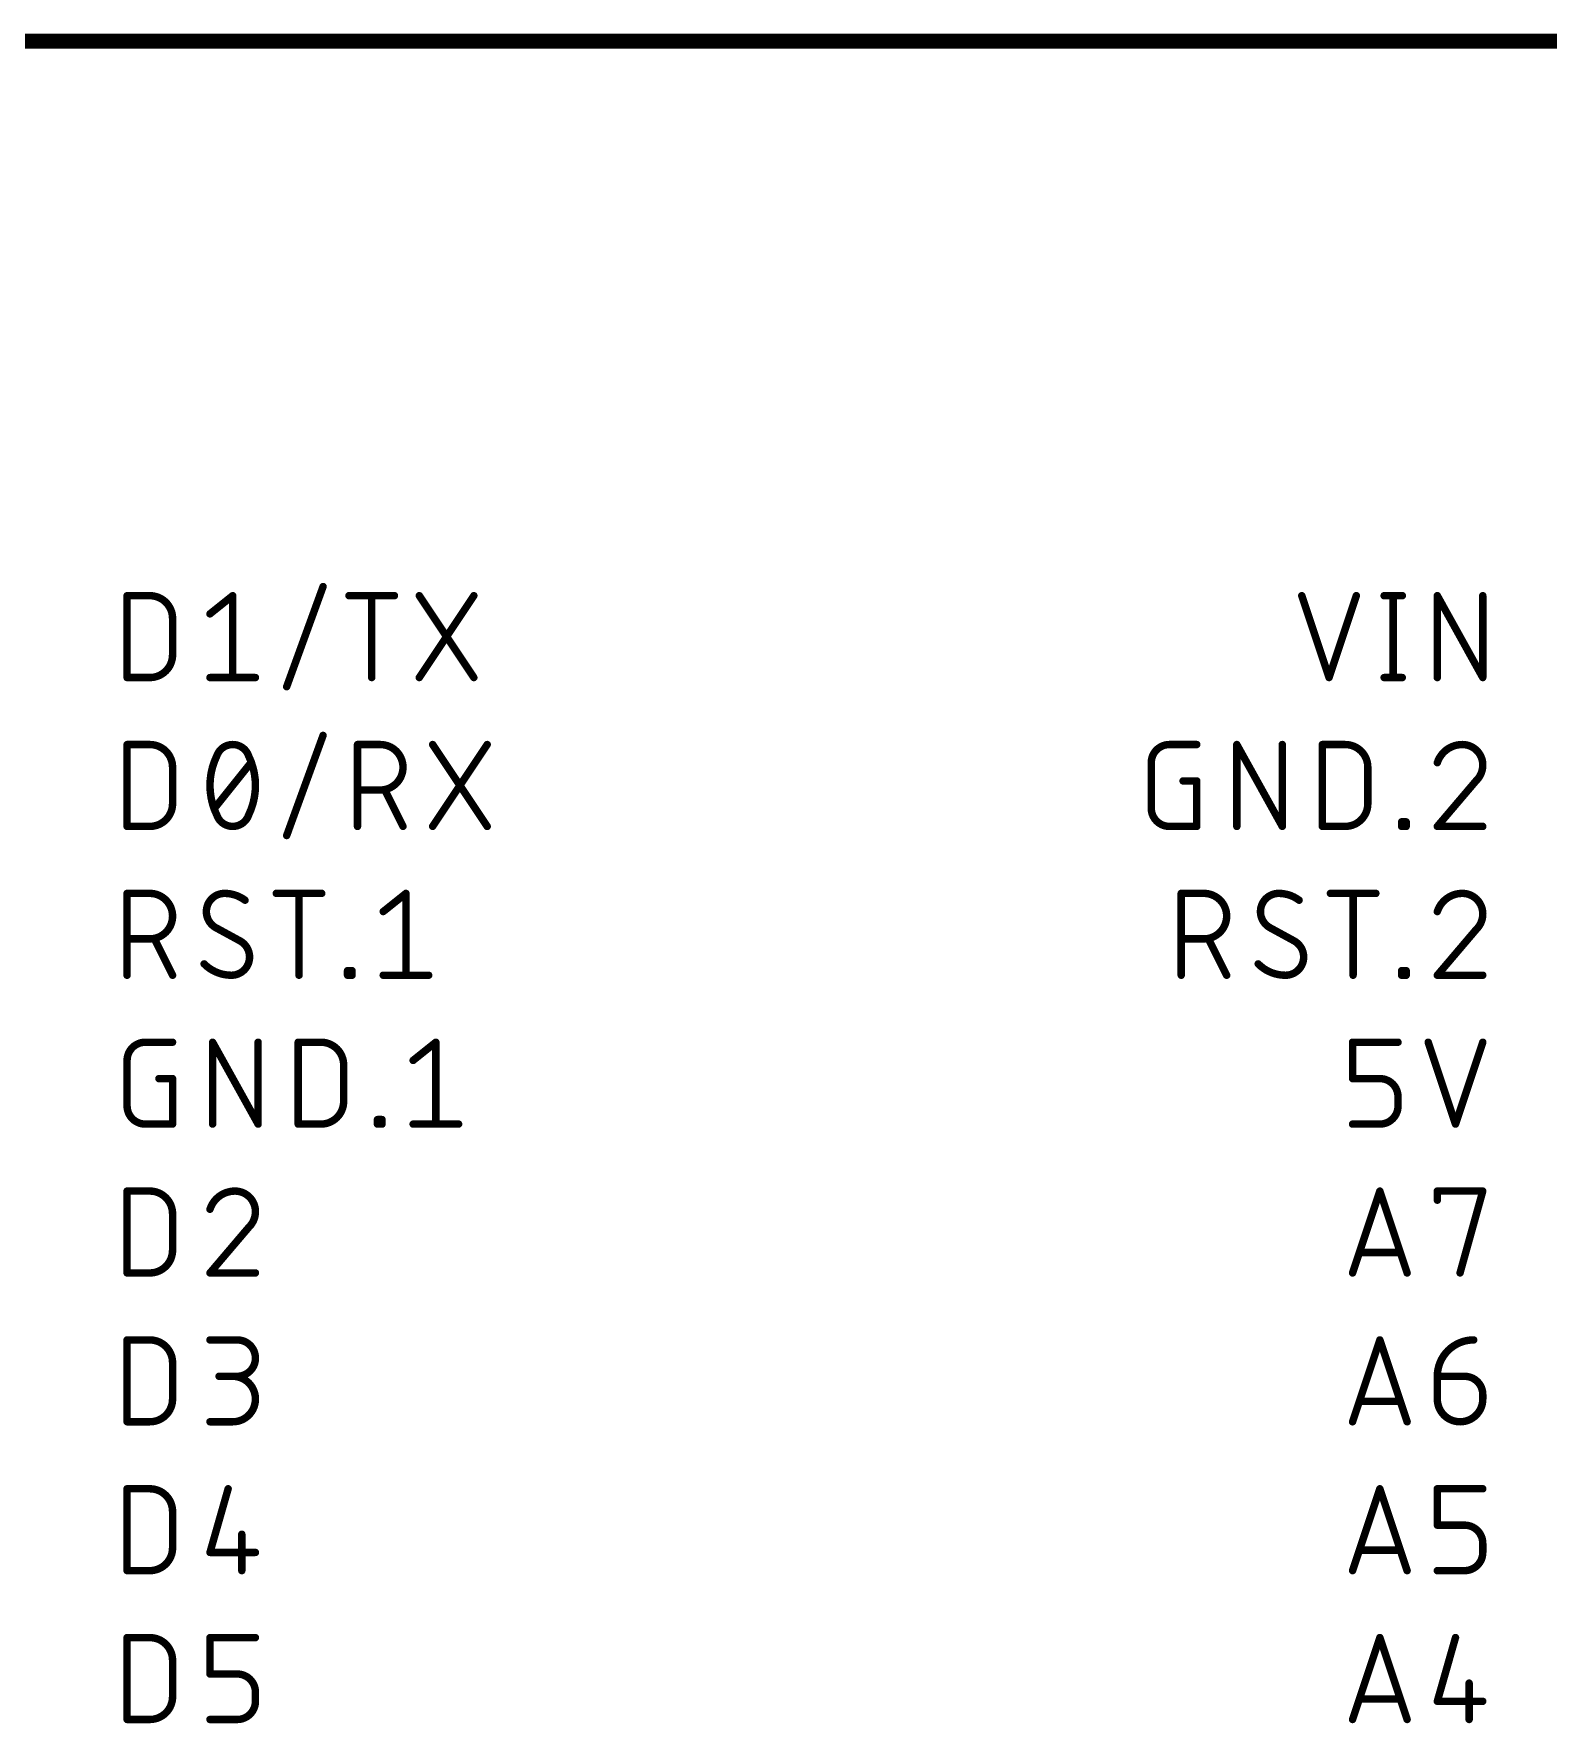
# Model space of a CAD drawing. Extents: x -56 to 205, y -3 to 177.
# Drawn here: x 54.15 to 80, y 65.28 to 94.11 of the extents above; entities that cross this region are included whole.
import ezdxf

# ---------------------------------------------------------------- set-up
doc = ezdxf.new("R2010")
doc.units = 0
doc.layers.add('94', color=14, linetype='CONTINUOUS')
doc.layers.add('95', color=250, linetype='CONTINUOUS')

msp = doc.modelspace()

# ---------------------------------------------------------------- linework, layer by layer
at = {"layer": '94', "const_width": 0.254}
msp.add_lwpolyline([(53.34, 93.98), (81.28, 93.98)], dxfattribs=at)
at = {"layer": '95', "const_width": 0.127}
for points in [[(55.7403, 83.1215), (55.7403, 84.5185)], [(55.7403, 84.5185), (56.1284, 84.5185)], [(57.1548, 84.2081), (57.5428, 84.5185)], [(57.5428, 84.5185), (57.5428, 83.1215)], [(58.4644, 82.9663), (59.0852, 84.6737)], [(59.5275, 84.5185), (60.3036, 84.5185)], [(59.9155, 83.1215), (59.9155, 84.5185)], [(60.7274, 83.1215), (61.6588, 84.5185)], [(60.7274, 84.5185), (61.6588, 83.1215)], [(75.7902, 84.5185), (76.2559, 83.1215)], [(76.2559, 83.1215), (76.7215, 84.5185)], [(77.1957, 84.5185), (77.5062, 84.5185)], [(77.3509, 84.5185), (77.3509, 83.1215)], [(78.1036, 83.1215), (78.1036, 84.5185)], [(78.1036, 84.5185), (78.8797, 83.1215)], [(78.8797, 83.1215), (78.8797, 84.5185)], [(56.5164, 84.1304), (56.5164, 83.5096)], [(56.1284, 83.1215), (55.7403, 83.1215)], [(57.1548, 83.1215), (57.9309, 83.1215)], [(77.1957, 83.1215), (77.5062, 83.1215)], [(58.4644, 80.4263), (59.0852, 82.1337)], [(55.7403, 80.5815), (55.7403, 81.9785)], [(55.7403, 81.9785), (56.1284, 81.9785)], [(59.6733, 80.5815), (59.6733, 81.9785)], [(59.6733, 81.9785), (60.0613, 81.9785)], [(60.9556, 80.5815), (61.8869, 81.9785)], [(60.9556, 81.9785), (61.8869, 80.5815)], [(73.5318, 81.9785), (73.9975, 81.9785)], [(74.6815, 80.5815), (74.6815, 81.9785)], [(74.6815, 81.9785), (75.4576, 80.5815)], [(75.4576, 80.5815), (75.4576, 81.9785)], [(76.1416, 80.5815), (76.1416, 81.9785)], [(76.1416, 81.9785), (76.5296, 81.9785)], [(56.5164, 81.5904), (56.5164, 80.9696)], [(57.2324, 80.8919), (57.8533, 81.6681)], [(73.2214, 80.8919), (73.2214, 81.6681)], [(76.9177, 81.5904), (76.9177, 80.9696)], [(73.7646, 81.3576), (73.9975, 81.3576)], [(73.9975, 81.3576), (73.9975, 80.5815)], [(78.7633, 81.3576), (78.1036, 80.5815)], [(60.0613, 81.2024), (59.6733, 81.2024)], [(60.4494, 80.5815), (60.1389, 81.2024)], [(77.4946, 80.5815), (77.4946, 80.6591)], [(77.4946, 80.6591), (77.5723, 80.6591)], [(77.5723, 80.6591), (77.5723, 80.5815)], [(56.1284, 80.5815), (55.7403, 80.5815)], [(73.9975, 80.5815), (73.5318, 80.5815)], [(76.5296, 80.5815), (76.1416, 80.5815)], [(77.5723, 80.5815), (77.4946, 80.5815)], [(78.1036, 80.5815), (78.8797, 80.5815)], [(55.7403, 78.0415), (55.7403, 79.4385)], [(55.7403, 79.4385), (56.1284, 79.4385)], [(58.2866, 79.4385), (59.0627, 79.4385)], [(58.6746, 78.0415), (58.6746, 79.4385)], [(60.1117, 79.1281), (60.4998, 79.4385)], [(60.4998, 79.4385), (60.4998, 78.0415)], [(73.7322, 78.0415), (73.7322, 79.4385)], [(73.7322, 79.4385), (74.1202, 79.4385)], [(76.2785, 79.4385), (77.0546, 79.4385)], [(76.6665, 78.0415), (76.6665, 79.4385)], [(56.1284, 78.6624), (55.7403, 78.6624)], [(56.5164, 78.0415), (56.206, 78.6624)], [(57.6755, 78.6236), (57.2486, 78.8564)], [(74.1202, 78.6624), (73.7322, 78.6624)], [(74.5083, 78.0415), (74.1978, 78.6624)], [(75.6674, 78.6236), (75.2405, 78.8564)], [(78.7633, 78.8176), (78.1036, 78.0415)], [(59.5028, 78.0415), (59.5028, 78.1191)], [(59.5028, 78.1191), (59.5804, 78.1191)], [(59.5804, 78.1191), (59.5804, 78.0415)], [(77.4946, 78.0415), (77.4946, 78.1191)], [(77.4946, 78.1191), (77.5723, 78.1191)], [(77.5723, 78.1191), (77.5723, 78.0415)], [(59.5804, 78.0415), (59.5028, 78.0415)], [(60.1117, 78.0415), (60.8878, 78.0415)], [(77.5723, 78.0415), (77.4946, 78.0415)], [(78.1036, 78.0415), (78.8797, 78.0415)], [(56.0507, 76.8985), (56.5164, 76.8985)], [(57.2004, 75.5015), (57.2004, 76.8985)], [(57.2004, 76.8985), (57.9765, 75.5015)], [(57.9765, 75.5015), (57.9765, 76.8985)], [(58.6605, 75.5015), (58.6605, 76.8985)], [(58.6605, 76.8985), (59.0486, 76.8985)], [(60.6225, 76.5881), (61.0106, 76.8985)], [(61.0106, 76.8985), (61.0106, 75.5015)], [(76.6571, 76.2776), (76.6571, 76.8985)], [(76.6571, 76.8985), (77.4332, 76.8985)], [(77.9484, 76.8985), (78.414, 75.5015)], [(78.414, 75.5015), (78.8797, 76.8985)], [(55.7403, 75.8119), (55.7403, 76.5881)], [(59.4366, 76.5104), (59.4366, 75.8896)], [(56.2836, 76.2776), (56.5164, 76.2776)], [(56.5164, 76.2776), (56.5164, 75.5015)], [(77.1228, 76.2776), (76.6571, 76.2776)], [(77.4332, 75.8119), (77.4332, 75.9672)], [(56.5164, 75.5015), (56.0507, 75.5015)], [(59.0486, 75.5015), (58.6605, 75.5015)], [(60.0136, 75.5015), (60.0136, 75.5791)], [(60.0136, 75.5791), (60.0912, 75.5791)], [(60.0912, 75.5015), (60.0136, 75.5015)], [(60.0912, 75.5791), (60.0912, 75.5015)], [(60.6225, 75.5015), (61.3987, 75.5015)], [(76.6571, 75.5015), (77.1228, 75.5015)], [(55.7403, 72.9615), (55.7403, 74.3585)], [(55.7403, 74.3585), (56.1284, 74.3585)], [(76.6571, 72.9615), (77.1228, 74.3585)], [(77.1228, 74.3585), (77.5885, 72.9615)], [(78.1036, 74.2033), (78.1036, 74.3585)], [(78.1036, 74.3585), (78.8797, 74.3585)], [(78.8797, 74.3585), (78.4916, 72.9615)], [(56.5164, 73.9704), (56.5164, 73.3496)], [(57.8145, 73.7376), (57.1548, 72.9615)], [(77.472, 73.3107), (76.7735, 73.3107)], [(56.1284, 72.9615), (55.7403, 72.9615)], [(57.1548, 72.9615), (57.9309, 72.9615)], [(55.7403, 70.4215), (55.7403, 71.8185)], [(55.7403, 71.8185), (56.1284, 71.8185)], [(57.1548, 71.8185), (57.6204, 71.8185)], [(76.6571, 70.4215), (77.1228, 71.8185)], [(77.1228, 71.8185), (77.5885, 70.4215)], [(56.5164, 71.4304), (56.5164, 70.8096)], [(57.6204, 71.1976), (57.31, 71.1976)], [(78.1036, 71.1976), (78.5693, 71.1976)], [(78.1036, 70.8096), (78.1036, 71.1976)], [(78.8797, 70.8872), (78.8797, 70.8096)], [(77.472, 70.7708), (76.7735, 70.7708)], [(56.1284, 70.4215), (55.7403, 70.4215)], [(57.1548, 70.4215), (57.5428, 70.4215)], [(55.7403, 67.8815), (55.7403, 69.2785)], [(55.7403, 69.2785), (56.1284, 69.2785)], [(57.4652, 69.2785), (57.1548, 68.1919)], [(76.6571, 67.8815), (77.1228, 69.2785)], [(77.1228, 69.2785), (77.5885, 67.8815)], [(78.1036, 68.6576), (78.1036, 69.2785)], [(78.1036, 69.2785), (78.8797, 69.2785)], [(56.5164, 68.8904), (56.5164, 68.2696)], [(78.5693, 68.6576), (78.1036, 68.6576)], [(57.6981, 68.5024), (57.6981, 67.8815)], [(78.8797, 68.1919), (78.8797, 68.3472)], [(57.1548, 68.1919), (57.9309, 68.1919)], [(77.472, 68.2308), (76.7735, 68.2308)], [(56.1284, 67.8815), (55.7403, 67.8815)], [(78.1036, 67.8815), (78.5693, 67.8815)], [(55.7403, 65.3415), (55.7403, 66.7385)], [(55.7403, 66.7385), (56.1284, 66.7385)], [(57.1548, 66.1176), (57.1548, 66.7385)], [(57.1548, 66.7385), (57.9309, 66.7385)], [(76.6571, 65.3415), (77.1228, 66.7385)], [(77.1228, 66.7385), (77.5885, 65.3415)], [(78.414, 66.7385), (78.1036, 65.6519)], [(56.5164, 66.3504), (56.5164, 65.7296)], [(57.6204, 66.1176), (57.1548, 66.1176)], [(78.6469, 65.9624), (78.6469, 65.3415)], [(57.9309, 65.6519), (57.9309, 65.8072)], [(77.472, 65.6908), (76.7735, 65.6908)], [(78.1036, 65.6519), (78.8797, 65.6519)], [(56.1284, 65.3415), (55.7403, 65.3415)], [(57.1548, 65.3415), (57.6204, 65.3415)]]:
    msp.add_lwpolyline(points, dxfattribs=at)
at = {"layer": '95'}
for points, const_width in [([(55.7721, 84.5185, 1), (55.7086, 84.5185)], 0.0635), ([(55.7403, 84.5503, 1), (55.7403, 84.4868)], 0.0635), ([(56.5164, 84.1304, 0.4142), (56.1284, 84.5185)], 0.127), ([(56.1284, 84.5503, 1), (56.1284, 84.4868)], 0.0635), ([(56.1284, 84.4868, 1), (56.1284, 84.5503)], 0.0635), ([(57.5746, 84.5185, 1), (57.5111, 84.5185)], 0.0635), ([(57.5627, 84.4937, 1), (57.523, 84.5433)], 0.0635), ([(59.1151, 84.6629, 1), (59.0554, 84.6846)], 0.0635), ([(59.5275, 84.5503, 1), (59.5275, 84.4868)], 0.0635), ([(59.9473, 84.5185, 1), (59.8838, 84.5185)], 0.0635), ([(60.3036, 84.4868, 1), (60.3036, 84.5503)], 0.0635), ([(60.7539, 84.5361, 1), (60.701, 84.5009)], 0.0635), ([(61.6852, 84.5009, 1), (61.6324, 84.5361)], 0.0635), ([(75.8203, 84.5285, 1), (75.7601, 84.5085)], 0.0635), ([(76.7516, 84.5085, 1), (76.6914, 84.5285)], 0.0635), ([(77.1957, 84.5503, 1), (77.1957, 84.4868)], 0.0635), ([(77.3827, 84.5185, 1), (77.3192, 84.5185)], 0.0635), ([(77.5062, 84.4868, 1), (77.5062, 84.5503)], 0.0635), ([(78.1353, 84.5185, 1), (78.0718, 84.5185)], 0.0635), ([(78.1313, 84.5339, 1), (78.0758, 84.5031)], 0.0635), ([(78.9115, 84.5185, 1), (78.8479, 84.5185)], 0.0635), ([(56.5482, 84.1304, 1), (56.4847, 84.1304)], 0.0635), ([(57.1349, 84.2328, 1), (57.1746, 84.1833)], 0.0635), ([(56.4847, 84.1304, 1), (56.5482, 84.1304)], 0.0635), ([(56.1284, 83.1215, 0.4142), (56.5164, 83.5096)], 0.127), ([(56.5482, 83.5096, 1), (56.4847, 83.5096)], 0.0635), ([(56.4847, 83.5096, 1), (56.5482, 83.5096)], 0.0635), ([(55.7403, 83.1532, 1), (55.7403, 83.0897)], 0.0635), ([(55.7086, 83.1215, 1), (55.7721, 83.1215)], 0.0635), ([(56.1284, 83.1532, 1), (56.1284, 83.0898)], 0.0635), ([(56.1284, 83.0897, 1), (56.1284, 83.1532)], 0.0635), ([(57.1548, 83.1532, 1), (57.1548, 83.0897)], 0.0635), ([(57.5111, 83.1215, 1), (57.5746, 83.1215)], 0.0635), ([(57.9309, 83.0897, 1), (57.9309, 83.1532)], 0.0635), ([(59.8838, 83.1215, 1), (59.9473, 83.1215)], 0.0635), ([(60.701, 83.1391, 1), (60.7539, 83.1039)], 0.0635), ([(61.6324, 83.1039, 1), (61.6852, 83.1391)], 0.0635), ([(76.2257, 83.1315, 1), (76.286, 83.1115)], 0.0635), ([(76.2257, 83.1115, 1), (76.286, 83.1315)], 0.0635), ([(77.1957, 83.1532, 1), (77.1957, 83.0897)], 0.0635), ([(77.3192, 83.1215, 1), (77.3827, 83.1215)], 0.0635), ([(77.5062, 83.0897, 1), (77.5062, 83.1532)], 0.0635), ([(78.0718, 83.1215, 1), (78.1353, 83.1215)], 0.0635), ([(78.8479, 83.1215, 1), (78.9115, 83.1215)], 0.0635), ([(78.8519, 83.1061, 1), (78.9075, 83.1369)], 0.0635), ([(58.4345, 82.9771, 1), (58.4942, 82.9554)], 0.0635), ([(59.1151, 82.1229, 1), (59.0554, 82.1446)], 0.0635), ([(55.7403, 82.0103, 1), (55.7403, 81.9468)], 0.0635), ([(55.7721, 81.9785, 1), (55.7086, 81.9785)], 0.0635), ([(56.1284, 82.0103, 1), (56.1284, 81.9468)], 0.0635), ([(56.5164, 81.5904, 0.4142), (56.1284, 81.9785)], 0.127), ([(56.1284, 81.9468, 1), (56.1284, 82.0103)], 0.0635), ([(57.5428, 81.9785, 0.3205), (57.2712, 81.7845)], 0.127), ([(57.8145, 81.7845, 0.3205), (57.5428, 81.9785)], 0.127), ([(57.5428, 82.0102, 1), (57.5428, 81.9468)], 0.0635), ([(57.5428, 81.9468, 1), (57.5428, 82.0102)], 0.0635), ([(59.705, 81.9785, 1), (59.6415, 81.9785)], 0.0635), ([(59.6733, 82.0103, 1), (59.6733, 81.9468)], 0.0635), ([(60.0613, 82.0103, 1), (60.0613, 81.9468)], 0.0635), ([(60.0613, 81.2024, 1), (60.0613, 81.9785)], 0.127), ([(60.0613, 81.9468, 1), (60.0613, 82.0103)], 0.0635), ([(60.982, 81.9961, 1), (60.9292, 81.9609)], 0.0635), ([(61.9133, 81.9609, 1), (61.8605, 81.9961)], 0.0635), ([(73.5318, 81.9785, 0.4142), (73.2214, 81.6681)], 0.127), ([(73.5318, 82.0103, 1), (73.5318, 81.9468)], 0.0635), ([(73.5318, 81.9468, 1), (73.5318, 82.0102)], 0.0635), ([(73.9975, 81.9468, 1), (73.9975, 82.0103)], 0.0635), ([(74.7132, 81.9785, 1), (74.6497, 81.9785)], 0.0635), ([(74.7092, 81.9939, 1), (74.6537, 81.9631)], 0.0635), ([(75.4893, 81.9785, 1), (75.4258, 81.9785)], 0.0635), ([(76.1416, 82.0103, 1), (76.1416, 81.9468)], 0.0635), ([(76.1733, 81.9785, 1), (76.1098, 81.9785)], 0.0635), ([(76.5296, 82.0103, 1), (76.5296, 81.9468)], 0.0635), ([(76.9177, 81.5904, 0.4142), (76.5296, 81.9785)], 0.127), ([(76.5296, 81.9468, 1), (76.5296, 82.0103)], 0.0635), ([(78.5305, 81.9785, 0.3252), (78.1036, 81.6681)], 0.127), ([(78.5305, 82.0103, 1), (78.5305, 81.9468)], 0.0635), ([(78.8797, 81.6292, 0.4142), (78.5305, 81.9785)], 0.127), ([(78.5305, 81.9468, 1), (78.5304, 82.0102)], 0.0635), ([(56.5482, 81.5904, 1), (56.4847, 81.5904)], 0.0635), ([(56.4847, 81.5904, 1), (56.5482, 81.5904)], 0.0635), ([(57.2712, 81.7845, 0.1139), (57.1548, 81.28)], 0.127), ([(57.2412, 81.7948, 1), (57.3012, 81.7742)], 0.0635), ([(57.2997, 81.7706, 1), (57.2427, 81.7984)], 0.0635), ([(57.843, 81.7984, 1), (57.7859, 81.7706)], 0.0635), ([(57.9309, 81.28, 0.1139), (57.8145, 81.7845)], 0.127), ([(57.7844, 81.7742, 1), (57.8445, 81.7948)], 0.0635), ([(57.8781, 81.6482, 1), (57.8285, 81.6879)], 0.0635), ([(73.2531, 81.6681, 1), (73.1896, 81.6681)], 0.0635), ([(73.1896, 81.6681, 1), (73.2531, 81.6681)], 0.0635), ([(76.9494, 81.5904, 1), (76.8859, 81.5904)], 0.0635), ([(76.8859, 81.5904, 1), (76.9494, 81.5904)], 0.0635), ([(78.0734, 81.6778, 1), (78.1338, 81.6583)], 0.0635), ([(78.7633, 81.3576, 0.2053), (78.8797, 81.6292)], 0.127), ([(78.8479, 81.6292, 1), (78.9115, 81.6292)], 0.0635), ([(78.9114, 81.6292, 1), (78.848, 81.6293)], 0.0635), ([(57.1865, 81.28, 1), (57.123, 81.28)], 0.0635), ([(57.123, 81.28, 1), (57.1865, 81.28)], 0.0635), ([(57.1548, 81.28, 0.1139), (57.2712, 80.7755)], 0.127), ([(57.8145, 80.7755, 0.1139), (57.9309, 81.28)], 0.127), ([(57.9626, 81.28, 1), (57.8991, 81.28)], 0.0635), ([(57.8991, 81.28, 1), (57.9626, 81.28)], 0.0635), ([(73.7646, 81.3894, 1), (73.7646, 81.3259)], 0.0635), ([(74.0292, 81.3576, 1), (73.9657, 81.3576)], 0.0635), ([(73.9975, 81.3259, 1), (73.9975, 81.3894)], 0.0635), ([(78.7414, 81.3806, 1), (78.7852, 81.3346)], 0.0635), ([(78.7875, 81.337, 1), (78.7391, 81.3782)], 0.0635), ([(56.1284, 80.5815, 0.4142), (56.5164, 80.9696)], 0.127), ([(56.5482, 80.9696, 1), (56.4847, 80.9696)], 0.0635), ([(59.6733, 81.2341, 1), (59.6733, 81.1706)], 0.0635), ([(60.0613, 81.2341, 1), (60.0613, 81.1706)], 0.0635), ([(60.0613, 81.1706, 1), (60.0613, 81.2341)], 0.0635), ([(60.1673, 81.2166, 1), (60.1105, 81.1882)], 0.0635), ([(76.5296, 80.5815, 0.4142), (76.9177, 80.9696)], 0.127), ([(76.9494, 80.9696, 1), (76.8859, 80.9696)], 0.0635), ([(56.4847, 80.9696, 1), (56.5482, 80.9696)], 0.0635), ([(57.2076, 80.9118, 1), (57.2572, 80.8721)], 0.0635), ([(57.2712, 80.7755, 0.3205), (57.5428, 80.5815)], 0.127), ([(57.3012, 80.7858, 1), (57.2412, 80.7652)], 0.0635), ([(57.2427, 80.7616, 1), (57.2997, 80.7894)], 0.0635), ([(57.5428, 80.5815, 0.3205), (57.8145, 80.7755)], 0.127), ([(57.7859, 80.7894, 1), (57.843, 80.7616)], 0.0635), ([(57.8445, 80.7652, 1), (57.7844, 80.7858)], 0.0635), ([(73.2531, 80.8919, 1), (73.1896, 80.8919)], 0.0635), ([(73.1896, 80.8919, 1), (73.2531, 80.8919)], 0.0635), ([(73.2214, 80.8919, 0.4142), (73.5318, 80.5815)], 0.127), ([(76.8859, 80.9696, 1), (76.9494, 80.9696)], 0.0635), ([(77.4946, 80.6909, 1), (77.4946, 80.6274)], 0.0635), ([(77.5264, 80.6591, 1), (77.4629, 80.6591)], 0.0635), ([(77.604, 80.6591, 1), (77.5405, 80.6591)], 0.0635), ([(77.5723, 80.6274, 1), (77.5723, 80.6909)], 0.0635), ([(55.7403, 80.6133, 1), (55.7403, 80.5498)], 0.0635), ([(55.7086, 80.5815, 1), (55.7721, 80.5815)], 0.0635), ([(56.1284, 80.6132, 1), (56.1284, 80.5498)], 0.0635), ([(56.1284, 80.5498, 1), (56.1284, 80.6133)], 0.0635), ([(57.5428, 80.6132, 1), (57.5428, 80.5498)], 0.0635), ([(57.5428, 80.5498, 1), (57.5428, 80.6132)], 0.0635), ([(58.4345, 80.4371, 1), (58.4942, 80.4154)], 0.0635), ([(59.6415, 80.5815, 1), (59.705, 80.5815)], 0.0635), ([(60.421, 80.5673, 1), (60.4778, 80.5957)], 0.0635), ([(60.9292, 80.5991, 1), (60.982, 80.5639)], 0.0635), ([(61.8605, 80.5639, 1), (61.9133, 80.5991)], 0.0635), ([(73.5318, 80.6133, 1), (73.5318, 80.5498)], 0.0635), ([(73.5318, 80.5498, 1), (73.5318, 80.6133)], 0.0635), ([(73.9657, 80.5815, 1), (74.0292, 80.5815)], 0.0635), ([(73.9975, 80.5498, 1), (73.9975, 80.6133)], 0.0635), ([(74.6497, 80.5815, 1), (74.7132, 80.5815)], 0.0635), ([(75.4258, 80.5815, 1), (75.4893, 80.5815)], 0.0635), ([(75.4298, 80.5661, 1), (75.4853, 80.5969)], 0.0635), ([(76.1416, 80.6133, 1), (76.1416, 80.5498)], 0.0635), ([(76.1098, 80.5815, 1), (76.1733, 80.5815)], 0.0635), ([(76.5296, 80.6132, 1), (76.5296, 80.5498)], 0.0635), ([(76.5296, 80.5498, 1), (76.5296, 80.6133)], 0.0635), ([(77.4946, 80.6133, 1), (77.4946, 80.5498)], 0.0635), ([(77.4629, 80.5815, 1), (77.5264, 80.5815)], 0.0635), ([(77.5405, 80.5815, 1), (77.604, 80.5815)], 0.0635), ([(77.5723, 80.5498, 1), (77.5723, 80.6133)], 0.0635), ([(78.1036, 80.6133, 1), (78.1036, 80.5498)], 0.0635), ([(78.0794, 80.6021, 1), (78.1278, 80.5609)], 0.0635), ([(78.8797, 80.5498, 1), (78.8797, 80.6133)], 0.0635), ([(55.7721, 79.4385, 1), (55.7086, 79.4385)], 0.0635), ([(55.7403, 79.4703, 1), (55.7403, 79.4068)], 0.0635), ([(56.1284, 78.6624, 1), (56.1284, 79.4385)], 0.127), ([(56.1284, 79.4703, 1), (56.1284, 79.4068)], 0.0635), ([(56.1284, 79.4068, 1), (56.1284, 79.4703)], 0.0635), ([(57.4039, 79.4385, 0.4142), (57.0934, 79.1281)], 0.127), ([(57.7531, 79.3221, 0.1623), (57.4039, 79.4385)], 0.127), ([(57.4039, 79.4702, 1), (57.4039, 79.4068)], 0.0635), ([(57.4039, 79.4067, 1), (57.4039, 79.4702)], 0.0635), ([(57.7341, 79.2967, 1), (57.7722, 79.3475)], 0.0635), ([(58.2866, 79.4703, 1), (58.2866, 79.4068)], 0.0635), ([(58.7064, 79.4385, 1), (58.6429, 79.4385)], 0.0635), ([(59.0627, 79.4068, 1), (59.0627, 79.4703)], 0.0635), ([(60.5315, 79.4385, 1), (60.468, 79.4385)], 0.0635), ([(60.5196, 79.4137, 1), (60.4799, 79.4633)], 0.0635), ([(73.7639, 79.4385, 1), (73.7004, 79.4385)], 0.0635), ([(73.7322, 79.4703, 1), (73.7322, 79.4068)], 0.0635), ([(74.1202, 78.6624, 1), (74.1202, 79.4385)], 0.127), ([(74.1202, 79.4703, 1), (74.1202, 79.4068)], 0.0635), ([(74.1202, 79.4068, 1), (74.1202, 79.4703)], 0.0635), ([(75.3957, 79.4385, 0.4142), (75.0853, 79.1281)], 0.127), ([(75.745, 79.3221, 0.1623), (75.3957, 79.4385)], 0.127), ([(75.3957, 79.4702, 1), (75.3957, 79.4068)], 0.0635), ([(75.3957, 79.4067, 1), (75.3957, 79.4702)], 0.0635), ([(75.7259, 79.2967, 1), (75.764, 79.3475)], 0.0635), ([(76.2785, 79.4703, 1), (76.2785, 79.4068)], 0.0635), ([(76.6983, 79.4385, 1), (76.6348, 79.4385)], 0.0635), ([(77.0546, 79.4068, 1), (77.0546, 79.4703)], 0.0635), ([(78.5305, 79.4385, 0.3252), (78.1036, 79.1281)], 0.127), ([(78.8797, 79.0893, 0.4142), (78.5305, 79.4385)], 0.127), ([(78.5305, 79.4703, 1), (78.5305, 79.4068)], 0.0635), ([(78.5305, 79.4068, 1), (78.5304, 79.4702)], 0.0635), ([(57.0934, 79.1281, 0.2656), (57.2486, 78.8564)], 0.127), ([(57.1252, 79.1281, 1), (57.0617, 79.1281)], 0.0635), ([(57.0617, 79.1281, 1), (57.1252, 79.1281)], 0.0635), ([(60.0919, 79.1528, 1), (60.1315, 79.1033)], 0.0635), ([(75.117, 79.1281, 1), (75.0535, 79.1281)], 0.0635), ([(75.0535, 79.1281, 1), (75.117, 79.1281)], 0.0635), ([(75.0853, 79.1281, 0.2656), (75.2405, 78.8564)], 0.127), ([(78.0734, 79.1378, 1), (78.1338, 79.1183)], 0.0635), ([(78.7633, 78.8176, 0.2053), (78.8797, 79.0893)], 0.127), ([(78.8479, 79.0893, 1), (78.9115, 79.0893)], 0.0635), ([(78.9114, 79.0892, 1), (78.848, 79.0893)], 0.0635), ([(55.7403, 78.6941, 1), (55.7403, 78.6306)], 0.0635), ([(56.1284, 78.6941, 1), (56.1284, 78.6306)], 0.0635), ([(56.1284, 78.6306, 1), (56.1284, 78.6941)], 0.0635), ([(56.2344, 78.6766, 1), (56.1776, 78.6482)], 0.0635), ([(57.2638, 78.8843, 1), (57.2334, 78.8285)], 0.0635), ([(57.2325, 78.8291, 1), (57.2648, 78.8838)], 0.0635), ([(73.7322, 78.6941, 1), (73.7322, 78.6306)], 0.0635), ([(74.1202, 78.6941, 1), (74.1202, 78.6306)], 0.0635), ([(74.1202, 78.6306, 1), (74.1202, 78.6941)], 0.0635), ([(74.2262, 78.6766, 1), (74.1694, 78.6482)], 0.0635), ([(75.2557, 78.8843, 1), (75.2253, 78.8285)], 0.0635), ([(75.2244, 78.8291, 1), (75.2566, 78.8838)], 0.0635), ([(78.7414, 78.8406, 1), (78.7852, 78.7946)], 0.0635), ([(78.7875, 78.797, 1), (78.7391, 78.8382)], 0.0635), ([(57.5203, 78.0415, 0.4142), (57.8307, 78.3519)], 0.127), ([(57.8307, 78.3519, 0.2656), (57.6755, 78.6236)], 0.127), ([(57.6916, 78.6509, 1), (57.6594, 78.5962)], 0.0635), ([(57.6603, 78.5957, 1), (57.6907, 78.6515)], 0.0635), ([(57.8625, 78.3519, 1), (57.799, 78.3519)], 0.0635), ([(75.5122, 78.0415, 0.4142), (75.8226, 78.3519)], 0.127), ([(75.8226, 78.3519, 0.2656), (75.6674, 78.6236)], 0.127), ([(75.6835, 78.6509, 1), (75.6513, 78.5962)], 0.0635), ([(75.6522, 78.5957, 1), (75.6826, 78.6515)], 0.0635), ([(75.8544, 78.3519, 1), (75.7909, 78.3519)], 0.0635), ([(57.0546, 78.2355, 0.2), (57.5203, 78.0415)], 0.127), ([(57.0772, 78.2579, 1), (57.0321, 78.2132)], 0.0635), ([(57.799, 78.3519, 1), (57.8625, 78.3519)], 0.0635), ([(59.5345, 78.1191, 1), (59.471, 78.1191)], 0.0635), ([(59.5028, 78.1509, 1), (59.5028, 78.0874)], 0.0635), ([(59.6121, 78.1191, 1), (59.5486, 78.1191)], 0.0635), ([(59.5804, 78.0874, 1), (59.5804, 78.1509)], 0.0635), ([(75.0465, 78.2355, 0.2), (75.5122, 78.0415)], 0.127), ([(75.069, 78.2579, 1), (75.0239, 78.2132)], 0.0635), ([(75.7909, 78.3519, 1), (75.8543, 78.3519)], 0.0635), ([(77.4946, 78.1509, 1), (77.4946, 78.0874)], 0.0635), ([(77.5264, 78.1191, 1), (77.4629, 78.1191)], 0.0635), ([(77.604, 78.1191, 1), (77.5405, 78.1191)], 0.0635), ([(77.5723, 78.0874, 1), (77.5723, 78.1509)], 0.0635), ([(55.7086, 78.0415, 1), (55.7721, 78.0415)], 0.0635), ([(56.488, 78.0273, 1), (56.5448, 78.0557)], 0.0635), ([(57.5203, 78.0733, 1), (57.5203, 78.0097)], 0.0635), ([(57.5203, 78.0098, 1), (57.5203, 78.0732)], 0.0635), ([(58.6429, 78.0415, 1), (58.7064, 78.0415)], 0.0635), ([(59.5028, 78.0733, 1), (59.5028, 78.0097)], 0.0635), ([(59.471, 78.0415, 1), (59.5345, 78.0415)], 0.0635), ([(59.5486, 78.0415, 1), (59.6121, 78.0415)], 0.0635), ([(59.5804, 78.0097, 1), (59.5804, 78.0733)], 0.0635), ([(60.1117, 78.0733, 1), (60.1117, 78.0097)], 0.0635), ([(60.468, 78.0415, 1), (60.5315, 78.0415)], 0.0635), ([(60.8878, 78.0097, 1), (60.8878, 78.0733)], 0.0635), ([(73.7004, 78.0415, 1), (73.7639, 78.0415)], 0.0635), ([(74.4799, 78.0273, 1), (74.5367, 78.0557)], 0.0635), ([(75.5122, 78.0733, 1), (75.5122, 78.0097)], 0.0635), ([(75.5122, 78.0098, 1), (75.5122, 78.0732)], 0.0635), ([(76.6348, 78.0415, 1), (76.6983, 78.0415)], 0.0635), ([(77.4946, 78.0733, 1), (77.4946, 78.0097)], 0.0635), ([(77.4629, 78.0415, 1), (77.5264, 78.0415)], 0.0635), ([(77.5405, 78.0415, 1), (77.604, 78.0415)], 0.0635), ([(77.5723, 78.0097, 1), (77.5723, 78.0733)], 0.0635), ([(78.1036, 78.0733, 1), (78.1036, 78.0097)], 0.0635), ([(78.0794, 78.0621, 1), (78.1278, 78.0209)], 0.0635), ([(78.8797, 78.0097, 1), (78.8797, 78.0733)], 0.0635), ([(56.0507, 76.8985, 0.4142), (55.7403, 76.5881)], 0.127), ([(56.0507, 76.9303, 1), (56.0507, 76.8667)], 0.0635), ([(56.0507, 76.8668, 1), (56.0507, 76.9302)], 0.0635), ([(56.5164, 76.8667, 1), (56.5164, 76.9303)], 0.0635), ([(57.2322, 76.8985, 1), (57.1687, 76.8985)], 0.0635), ([(57.2282, 76.9139, 1), (57.1727, 76.8831)], 0.0635), ([(58.0083, 76.8985, 1), (57.9448, 76.8985)], 0.0635), ([(58.6605, 76.9303, 1), (58.6605, 76.8667)], 0.0635), ([(58.6923, 76.8985, 1), (58.6288, 76.8985)], 0.0635), ([(59.0486, 76.9303, 1), (59.0486, 76.8667)], 0.0635), ([(59.4366, 76.5104, 0.4142), (59.0486, 76.8985)], 0.127), ([(59.0486, 76.8667, 1), (59.0486, 76.9303)], 0.0635), ([(61.0423, 76.8985, 1), (60.9788, 76.8985)], 0.0635), ([(61.0304, 76.8737, 1), (60.9908, 76.9233)], 0.0635), ([(76.6571, 76.9303, 1), (76.6571, 76.8667)], 0.0635), ([(76.6889, 76.8985, 1), (76.6254, 76.8985)], 0.0635), ([(77.4332, 76.8667, 1), (77.4332, 76.9303)], 0.0635), ([(77.9785, 76.9085, 1), (77.9182, 76.8885)], 0.0635), ([(78.9098, 76.8885, 1), (78.8496, 76.9085)], 0.0635), ([(55.7721, 76.5881, 1), (55.7086, 76.5881)], 0.0635), ([(55.7086, 76.5881, 1), (55.7721, 76.5881)], 0.0635), ([(59.4684, 76.5104, 1), (59.4049, 76.5104)], 0.0635), ([(59.4049, 76.5104, 1), (59.4684, 76.5104)], 0.0635), ([(60.6027, 76.6128, 1), (60.6424, 76.5633)], 0.0635), ([(56.2836, 76.3094, 1), (56.2836, 76.2459)], 0.0635), ([(56.5482, 76.2776, 1), (56.4847, 76.2776)], 0.0635), ([(56.5164, 76.2459, 1), (56.5164, 76.3094)], 0.0635), ([(76.6571, 76.3094, 1), (76.6571, 76.2459)], 0.0635), ([(76.6254, 76.2776, 1), (76.6889, 76.2776)], 0.0635), ([(77.4332, 75.9672, 0.4142), (77.1228, 76.2776)], 0.127), ([(77.1228, 76.3094, 1), (77.1228, 76.2459)], 0.0635), ([(77.1228, 76.2459, 1), (77.1228, 76.3094)], 0.0635), ([(55.7403, 75.8119, 0.4142), (56.0507, 75.5015)], 0.127), ([(55.7721, 75.8119, 1), (55.7086, 75.8119)], 0.0635), ([(55.7086, 75.8119, 1), (55.7721, 75.8119)], 0.0635), ([(59.0486, 75.5015, 0.4142), (59.4366, 75.8896)], 0.127), ([(59.4684, 75.8896, 1), (59.4049, 75.8896)], 0.0635), ([(59.4049, 75.8896, 1), (59.4684, 75.8896)], 0.0635), ([(77.1228, 75.5015, 0.4142), (77.4332, 75.8119)], 0.127), ([(77.465, 75.9672, 1), (77.4015, 75.9672)], 0.0635), ([(77.4015, 75.9672, 1), (77.465, 75.9672)], 0.0635), ([(77.465, 75.8119, 1), (77.4015, 75.8119)], 0.0635), ([(77.4015, 75.8119, 1), (77.465, 75.8119)], 0.0635), ([(56.0507, 75.5333, 1), (56.0507, 75.4698)], 0.0635), ([(56.0507, 75.4698, 1), (56.0507, 75.5333)], 0.0635), ([(56.4847, 75.5015, 1), (56.5482, 75.5015)], 0.0635), ([(56.5164, 75.4698, 1), (56.5164, 75.5333)], 0.0635), ([(57.1687, 75.5015, 1), (57.2322, 75.5015)], 0.0635), ([(57.9448, 75.5015, 1), (58.0083, 75.5015)], 0.0635), ([(57.9488, 75.4861, 1), (58.0043, 75.5169)], 0.0635), ([(58.6605, 75.5333, 1), (58.6605, 75.4698)], 0.0635), ([(58.6288, 75.5015, 1), (58.6923, 75.5015)], 0.0635), ([(59.0486, 75.5332, 1), (59.0486, 75.4698)], 0.0635), ([(59.0486, 75.4698, 1), (59.0486, 75.5333)], 0.0635), ([(60.0453, 75.5791, 1), (59.9818, 75.5791)], 0.0635), ([(59.9818, 75.5015, 1), (60.0453, 75.5015)], 0.0635), ([(60.0136, 75.6109, 1), (60.0136, 75.5474)], 0.0635), ([(60.0136, 75.5333, 1), (60.0136, 75.4698)], 0.0635), ([(60.123, 75.5791, 1), (60.0595, 75.5791)], 0.0635), ([(60.0595, 75.5015, 1), (60.123, 75.5015)], 0.0635), ([(60.0912, 75.5474, 1), (60.0912, 75.6109)], 0.0635), ([(60.0912, 75.4698, 1), (60.0912, 75.5333)], 0.0635), ([(60.6225, 75.5333, 1), (60.6225, 75.4698)], 0.0635), ([(60.9788, 75.5015, 1), (61.0423, 75.5015)], 0.0635), ([(61.3987, 75.4698, 1), (61.3987, 75.5333)], 0.0635), ([(76.6571, 75.5333, 1), (76.6571, 75.4698)], 0.0635), ([(77.1228, 75.5333, 1), (77.1228, 75.4698)], 0.0635), ([(77.1228, 75.4698, 1), (77.1228, 75.5333)], 0.0635), ([(78.3839, 75.5115, 1), (78.4442, 75.4915)], 0.0635), ([(78.3839, 75.4915, 1), (78.4442, 75.5115)], 0.0635), ([(55.7721, 74.3585, 1), (55.7086, 74.3585)], 0.0635), ([(55.7403, 74.3903, 1), (55.7403, 74.3268)], 0.0635), ([(56.5164, 73.9704, 0.4142), (56.1284, 74.3585)], 0.127), ([(56.1284, 74.3903, 1), (56.1284, 74.3268)], 0.0635), ([(56.1284, 74.3268, 1), (56.1284, 74.3903)], 0.0635), ([(57.5816, 74.3585, 0.3252), (57.1548, 74.0481)], 0.127), ([(57.9309, 74.0093, 0.4142), (57.5816, 74.3585)], 0.127), ([(57.5816, 74.3903, 1), (57.5816, 74.3268)], 0.0635), ([(57.5816, 74.3268, 1), (57.5816, 74.3902)], 0.0635), ([(77.1529, 74.3685, 1), (77.0927, 74.3485)], 0.0635), ([(77.1529, 74.3485, 1), (77.0927, 74.3685)], 0.0635), ([(78.1353, 74.3585, 1), (78.0718, 74.3585)], 0.0635), ([(78.1036, 74.3903, 1), (78.1036, 74.3268)], 0.0635), ([(78.9103, 74.35, 1), (78.8491, 74.367)], 0.0635), ([(78.8797, 74.3268, 1), (78.8797, 74.3903)], 0.0635), ([(78.0718, 74.2033, 1), (78.1353, 74.2033)], 0.0635), ([(56.5482, 73.9704, 1), (56.4847, 73.9704)], 0.0635), ([(56.4847, 73.9704, 1), (56.5482, 73.9704)], 0.0635), ([(57.1246, 74.0578, 1), (57.185, 74.0383)], 0.0635), ([(57.8145, 73.7376, 0.2053), (57.9309, 74.0093)], 0.127), ([(57.9626, 74.0092, 1), (57.8991, 74.0093)], 0.0635), ([(57.8991, 74.0093, 1), (57.9626, 74.0093)], 0.0635), ([(57.7926, 73.7606, 1), (57.8364, 73.7146)], 0.0635), ([(57.8387, 73.717, 1), (57.7903, 73.7582)], 0.0635), ([(56.1284, 72.9615, 0.4142), (56.5164, 73.3496)], 0.127), ([(56.5482, 73.3496, 1), (56.4847, 73.3496)], 0.0635), ([(56.4847, 73.3496, 1), (56.5482, 73.3496)], 0.0635), ([(76.7735, 73.3425, 1), (76.7735, 73.279)], 0.0635), ([(77.472, 73.279, 1), (77.472, 73.3425)], 0.0635), ([(55.7403, 72.9933, 1), (55.7403, 72.9297)], 0.0635), ([(55.7086, 72.9615, 1), (55.7721, 72.9615)], 0.0635), ([(56.1284, 72.9932, 1), (56.1284, 72.9298)], 0.0635), ([(56.1284, 72.9297, 1), (56.1284, 72.9933)], 0.0635), ([(57.1548, 72.9933, 1), (57.1548, 72.9297)], 0.0635), ([(57.1306, 72.9821, 1), (57.179, 72.9409)], 0.0635), ([(57.9309, 72.9297, 1), (57.9309, 72.9933)], 0.0635), ([(76.627, 72.9715, 1), (76.6872, 72.9515)], 0.0635), ([(77.5583, 72.9515, 1), (77.6186, 72.9715)], 0.0635), ([(78.4611, 72.97, 1), (78.5222, 72.953)], 0.0635), ([(55.7403, 71.8503, 1), (55.7403, 71.7867)], 0.0635), ([(55.7721, 71.8185, 1), (55.7086, 71.8185)], 0.0635), ([(56.1284, 71.8503, 1), (56.1284, 71.7867)], 0.0635), ([(56.5164, 71.4304, 0.4142), (56.1284, 71.8185)], 0.127), ([(56.1284, 71.7867, 1), (56.1284, 71.8503)], 0.0635), ([(57.1548, 71.8503, 1), (57.1548, 71.7867)], 0.0635), ([(57.6204, 71.8503, 1), (57.6204, 71.7867)], 0.0635), ([(57.6204, 71.1976, 1), (57.6204, 71.8185)], 0.127), ([(57.6204, 71.7867, 1), (57.6204, 71.8503)], 0.0635), ([(77.1529, 71.8285, 1), (77.0927, 71.8085)], 0.0635), ([(77.1529, 71.8085, 1), (77.0927, 71.8285)], 0.0635), ([(78.7245, 71.8185, 0.4142), (78.1036, 71.1976)], 0.127), ([(78.7245, 71.7868, 1), (78.7245, 71.8502)], 0.0635), ([(56.5482, 71.4304, 1), (56.4847, 71.4304)], 0.0635), ([(56.4847, 71.4304, 1), (56.5482, 71.4304)], 0.0635), ([(57.31, 71.2294, 1), (57.31, 71.1659)], 0.0635), ([(57.5428, 71.2294, 1), (57.5428, 71.1659)], 0.0635), ([(57.5428, 70.4215, 1), (57.5428, 71.1976)], 0.127), ([(57.6204, 71.2294, 1), (57.6204, 71.1659)], 0.0635), ([(57.6204, 71.1659, 1), (57.6204, 71.2294)], 0.0635), ([(78.1353, 71.1976, 1), (78.0718, 71.1976)], 0.0635), ([(78.0718, 71.1976, 1), (78.1353, 71.1976)], 0.0635), ([(78.1036, 71.2294, 1), (78.1036, 71.1659)], 0.0635), ([(78.5693, 71.2294, 1), (78.5693, 71.1659)], 0.0635), ([(78.8797, 70.8872, 0.4142), (78.5693, 71.1976)], 0.127), ([(78.5693, 71.1659, 1), (78.5693, 71.2294)], 0.0635), ([(78.9115, 70.8872, 1), (78.8479, 70.8872)], 0.0635), ([(56.1284, 70.4215, 0.4142), (56.5164, 70.8096)], 0.127), ([(56.5482, 70.8096, 1), (56.4847, 70.8096)], 0.0635), ([(56.4847, 70.8096, 1), (56.5482, 70.8096)], 0.0635), ([(76.7735, 70.8025, 1), (76.7735, 70.739)], 0.0635), ([(77.472, 70.739, 1), (77.472, 70.8025)], 0.0635), ([(78.1353, 70.8096, 1), (78.0718, 70.8096)], 0.0635), ([(78.0718, 70.8096, 1), (78.1353, 70.8096)], 0.0635), ([(78.1036, 70.8096, 1), (78.8797, 70.8096)], 0.127), ([(78.8479, 70.8872, 1), (78.9115, 70.8872)], 0.0635), ([(78.9115, 70.8096, 1), (78.8479, 70.8096)], 0.0635), ([(78.8479, 70.8096, 1), (78.9115, 70.8096)], 0.0635), ([(55.7403, 70.4533, 1), (55.7403, 70.3898)], 0.0635), ([(55.7086, 70.4215, 1), (55.7721, 70.4215)], 0.0635), ([(56.1284, 70.4532, 1), (56.1284, 70.3898)], 0.0635), ([(56.1284, 70.3898, 1), (56.1284, 70.4533)], 0.0635), ([(57.1548, 70.4533, 1), (57.1548, 70.3898)], 0.0635), ([(57.5428, 70.4533, 1), (57.5428, 70.3898)], 0.0635), ([(57.5428, 70.3898, 1), (57.5428, 70.4533)], 0.0635), ([(76.627, 70.4315, 1), (76.6872, 70.4115)], 0.0635), ([(77.5583, 70.4115, 1), (77.6186, 70.4315)], 0.0635), ([(55.7403, 69.3103, 1), (55.7403, 69.2468)], 0.0635), ([(55.7721, 69.2785, 1), (55.7086, 69.2785)], 0.0635), ([(56.1284, 69.3103, 1), (56.1284, 69.2468)], 0.0635), ([(56.5164, 68.8904, 0.4142), (56.1284, 69.2785)], 0.127), ([(56.1284, 69.2468, 1), (56.1284, 69.3103)], 0.0635), ([(57.4958, 69.2698, 1), (57.4347, 69.2872)], 0.0635), ([(77.1529, 69.2885, 1), (77.0927, 69.2685)], 0.0635), ([(77.1529, 69.2685, 1), (77.0927, 69.2885)], 0.0635), ([(78.1353, 69.2785, 1), (78.0718, 69.2785)], 0.0635), ([(78.1036, 69.3103, 1), (78.1036, 69.2468)], 0.0635), ([(78.8797, 69.2468, 1), (78.8797, 69.3103)], 0.0635), ([(56.5482, 68.8904, 1), (56.4847, 68.8904)], 0.0635), ([(56.4847, 68.8904, 1), (56.5482, 68.8904)], 0.0635), ([(78.0718, 68.6576, 1), (78.1353, 68.6576)], 0.0635), ([(78.1036, 68.6894, 1), (78.1036, 68.6259)], 0.0635), ([(78.5693, 68.6894, 1), (78.5693, 68.6259)], 0.0635), ([(78.8797, 68.3472, 0.4142), (78.5693, 68.6576)], 0.127), ([(78.5693, 68.6259, 1), (78.5693, 68.6894)], 0.0635), ([(56.1284, 67.8815, 0.4142), (56.5164, 68.2696)], 0.127), ([(56.5482, 68.2696, 1), (56.4847, 68.2696)], 0.0635), ([(57.7298, 68.5024, 1), (57.6663, 68.5024)], 0.0635), ([(78.9115, 68.3472, 1), (78.8479, 68.3472)], 0.0635), ([(78.8479, 68.3472, 1), (78.9115, 68.3472)], 0.0635), ([(56.4847, 68.2696, 1), (56.5482, 68.2696)], 0.0635), ([(57.1548, 68.2237, 1), (57.1548, 68.1602)], 0.0635), ([(57.1243, 68.2007, 1), (57.1853, 68.1832)], 0.0635), ([(57.9309, 68.1602, 1), (57.9309, 68.2237)], 0.0635), ([(76.7735, 68.2625, 1), (76.7735, 68.199)], 0.0635), ([(77.472, 68.199, 1), (77.472, 68.2625)], 0.0635), ([(78.5693, 67.8815, 0.4142), (78.8797, 68.1919)], 0.127), ([(78.9115, 68.1919, 1), (78.8479, 68.1919)], 0.0635), ([(78.8479, 68.1919, 1), (78.9115, 68.1919)], 0.0635), ([(55.7403, 67.9133, 1), (55.7403, 67.8498)], 0.0635), ([(55.7086, 67.8815, 1), (55.7721, 67.8815)], 0.0635), ([(56.1284, 67.9132, 1), (56.1284, 67.8498)], 0.0635), ([(56.1284, 67.8498, 1), (56.1284, 67.9133)], 0.0635), ([(57.6663, 67.8815, 1), (57.7298, 67.8815)], 0.0635), ([(76.627, 67.8915, 1), (76.6872, 67.8715)], 0.0635), ([(77.5583, 67.8715, 1), (77.6186, 67.8915)], 0.0635), ([(78.1036, 67.9133, 1), (78.1036, 67.8498)], 0.0635), ([(78.5693, 67.9133, 1), (78.5693, 67.8498)], 0.0635), ([(78.5693, 67.8498, 1), (78.5693, 67.9133)], 0.0635), ([(55.7403, 66.7703, 1), (55.7403, 66.7067)], 0.0635), ([(55.7721, 66.7385, 1), (55.7086, 66.7385)], 0.0635), ([(56.1284, 66.7703, 1), (56.1284, 66.7067)], 0.0635), ([(56.5164, 66.3504, 0.4142), (56.1284, 66.7385)], 0.127), ([(56.1284, 66.7067, 1), (56.1284, 66.7703)], 0.0635), ([(57.1548, 66.7703, 1), (57.1548, 66.7067)], 0.0635), ([(57.1865, 66.7385, 1), (57.123, 66.7385)], 0.0635), ([(57.9309, 66.7067, 1), (57.9309, 66.7703)], 0.0635), ([(77.1529, 66.7485, 1), (77.0927, 66.7285)], 0.0635), ([(77.1529, 66.7285, 1), (77.0927, 66.7485)], 0.0635), ([(78.4446, 66.7298, 1), (78.3835, 66.7472)], 0.0635), ([(56.5482, 66.3504, 1), (56.4847, 66.3504)], 0.0635), ([(56.4847, 66.3504, 1), (56.5482, 66.3504)], 0.0635), ([(57.123, 66.1176, 1), (57.1865, 66.1176)], 0.0635), ([(57.1548, 66.1494, 1), (57.1548, 66.0859)], 0.0635), ([(57.6204, 66.1494, 1), (57.6204, 66.0859)], 0.0635), ([(57.9309, 65.8072, 0.4142), (57.6204, 66.1176)], 0.127), ([(57.6204, 66.0859, 1), (57.6204, 66.1494)], 0.0635), ([(78.6786, 65.9624, 1), (78.6151, 65.9624)], 0.0635), ([(56.1284, 65.3415, 0.4142), (56.5164, 65.7296)], 0.127), ([(56.5482, 65.7296, 1), (56.4847, 65.7296)], 0.0635), ([(56.4847, 65.7296, 1), (56.5482, 65.7296)], 0.0635), ([(57.9626, 65.8072, 1), (57.8991, 65.8072)], 0.0635), ([(57.8991, 65.8072, 1), (57.9626, 65.8072)], 0.0635), ([(76.7735, 65.7225, 1), (76.7735, 65.659)], 0.0635), ([(77.472, 65.659, 1), (77.472, 65.7225)], 0.0635), ([(57.6204, 65.3415, 0.4142), (57.9309, 65.6519)], 0.127), ([(57.9626, 65.6519, 1), (57.8991, 65.6519)], 0.0635), ([(57.8991, 65.6519, 1), (57.9626, 65.6519)], 0.0635), ([(78.1036, 65.6837, 1), (78.1036, 65.6202)], 0.0635), ([(78.0731, 65.6607, 1), (78.1341, 65.6432)], 0.0635), ([(78.8797, 65.6202, 1), (78.8797, 65.6837)], 0.0635), ([(55.7403, 65.3732, 1), (55.7403, 65.3097)], 0.0635), ([(55.7086, 65.3415, 1), (55.7721, 65.3415)], 0.0635), ([(56.1284, 65.3732, 1), (56.1284, 65.3098)], 0.0635), ([(56.1284, 65.3097, 1), (56.1284, 65.3732)], 0.0635), ([(57.1548, 65.3732, 1), (57.1548, 65.3097)], 0.0635), ([(57.6204, 65.3732, 1), (57.6204, 65.3097)], 0.0635), ([(57.6204, 65.3097, 1), (57.6204, 65.3732)], 0.0635), ([(76.627, 65.3515, 1), (76.6872, 65.3315)], 0.0635), ([(77.5583, 65.3315, 1), (77.6186, 65.3515)], 0.0635), ([(78.6151, 65.3415, 1), (78.6786, 65.3415)], 0.0635)]:
    msp.add_lwpolyline(points, format="xyb", dxfattribs=dict(at, const_width=const_width))

doc.saveas('drawing.dxf')
